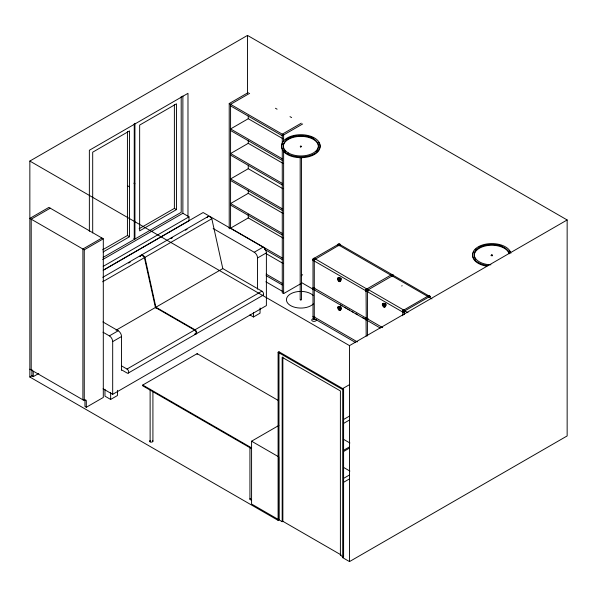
<?xml version="1.0" encoding="UTF-8"?>
<svg xmlns="http://www.w3.org/2000/svg" width="597" height="597" viewBox="0 0 597 597"><rect width="100%" height="100%" fill="white"/><g stroke="black" fill="none" stroke-linecap="round" stroke-linejoin="round"><path stroke-width="0.9" d="M366.192 336.141L366.058 319.731A1.194 0.694 -60 0 1 365.998 319.059L366.207 318.522M367.946 318.716A1.015 0.582 0 0 1 366.625 318.843A1.015 0.582 0 0 1 366.245 318.104L366.058 290.858A1.194 0.694 -60 0 1 365.998 290.187L366.371 289.411A1.045 0.604 -60 0 1 366.954 289L367.416 289.187M313.507 318.597L313.656 317.925M339.536 307.231C340.186 304.642 343.044 309.656 340.551 309.045M300.522 146.175L300.522 146.929M301.537 146.519L300.522 146.855M301.537 157.735L301.507 299.836L300.522 300.075L300.522 299.403M390.968 275.598L391.341 274.896A0.97 0.56 -60 0 1 391.886 274.553L392.289 274.769A1.112 0.642 -60 0 1 392.341 274.948M338.656 245.091L338.939 244.643A0.97 0.56 -60 0 1 339.484 244.3L392.184 274.635M427.661 296.478L427.945 296.03A0.97 0.56 -60 0 1 428.489 295.687L392.96 275.172A0.97 0.56 -60 0 0 392.416 275.515L392.042 276.217A1.112 0.642 -60 0 0 392.005 276.687M428.407 296.91L428.691 296.455A0.97 0.56 -60 0 1 429.236 296.112L429.639 296.328A1.112 0.642 -60 0 1 429.661 296.985M367.058 289.261L367.424 288.985A0.97 0.56 60 0 1 367.976 289.276L368.364 289.888A1.112 0.642 -60 0 1 368.409 290.082M390.916 275.478L391.55 275.053A1.045 0.604 60 0 1 392.139 275.471L392.513 276.239M366.207 289.478L365.968 289.963A1.112 0.642 -60 0 0 365.946 290.635L366.319 290.911M366.207 318.35L365.968 318.835A1.112 0.642 -60 0 0 365.946 319.507L366.319 319.783L365.886 319.499A1.112 0.642 -60 0 1 365.886 318.828L366.282 318.141M300.209 146.496L301.037 146.138L301.537 146.593M301.507 146.616L300.687 146.892M491.234 255.203L491.234 255.665M313.671 258.561L313.574 258.695A1.112 0.642 60 0 0 313.515 258.882M339.156 245.785A1.112 0.642 60 0 0 339.118 245.539L338.745 244.837A0.97 0.56 60 0 0 338.2 244.494L337.798 244.71A1.112 0.642 60 0 0 337.73 245.121M427.549 296.53L427.952 296.313A0.97 0.56 60 0 1 428.497 296.657L428.87 297.358A1.112 0.642 60 0 1 428.907 297.604M314.328 288.105L313.925 288.784A1.112 0.642 -60 0 0 313.903 289.463L314.276 289.739M339.447 277.844C340.686 276.792 342.305 280.217 340.581 280.291M339.387 280.702L339.559 280.56A1.119 0.642 60 0 0 339.506 279.717L339.238 279.239A0.978 0.567 60 0 0 338.521 278.821M339.521 308.067A0.978 0.567 60 0 0 338.798 307.656L338.484 307.851A1.119 0.642 60 0 0 338.536 308.694L338.798 309.171A0.978 0.567 60 0 0 339.521 309.589M384.296 303.47C385.535 302.418 387.147 305.843 385.431 305.918M314.664 318.514L313.835 318.708M391.013 275.336L391.453 275.12A0.97 0.56 60 0 1 391.998 275.404L392.401 276.09M403.818 310.179L404.109 310.082A0.97 0.56 60 0 1 404.662 310.403L404.953 310.843M278.098 520.36L29.85 377.035L29.85 161.063L247.494 35.41L567.15 219.965L567.15 435.937L349.506 561.59L342.708 557.665L342.708 389.595L278.098 352.297L278.098 520.36L278.978 519.845L282.18 521.696L282.859 521.3L340.283 554.456M229.218 228.785L229.218 103.542L248.262 92.55M50.252 208.189L31.208 219.181L31.208 369.968M249.621 93.333L230.576 104.333L230.576 228.151L282.269 257.994M282.993 138.78L248.262 118.728L230.576 128.937L282.269 158.78M282.993 163.384L248.262 143.332L230.576 153.548L282.269 183.391M101.945 238.031L82.901 249.024L82.901 399.811L83.595 399.408M301.313 123.176L282.269 134.176L282.269 144.034M103.303 238.815L48.894 207.398L29.85 218.398L84.259 249.807L103.303 238.815L103.303 397.453L86.311 407.266L84.953 406.482L84.953 400.199A1.925 1.112 -60 0 0 84.908 399.818M229.218 103.542L283.627 134.959L302.672 123.967M102.602 249.83L127.43 235.494L129.542 236.71L129.542 130.915L92.692 152.19L92.692 232.927M139.138 228.733L174.384 208.383L176.488 209.599L176.488 103.811L139.646 125.086L139.646 230.875L176.488 209.599M103.102 251.971L129.542 236.71M282.993 188.779L248.262 168.727L230.576 178.936L282.269 208.778M103.139 257.389L134.25 239.427L134.25 123.683M133.907 238.449L134.929 239.039L181.197 212.323L181.197 96.572M102.699 259.583L182.876 213.293L189.003 216.823L189.003 220.756L103.214 270.284M103.214 266.359L189.003 216.823M103.348 270.142L203.137 212.532L263.083 247.143A4.679 2.701 60 0 1 266.389 252.874L266.389 305.597L112.684 394.341L103.072 388.789M102.774 277.336L140.549 255.531M141.034 255.247L207.935 216.629M282.993 213.39L248.262 193.338L230.576 203.547L282.269 233.39M128.609 263.061L130.213 262.128M170.973 238.599L172.585 237.666M185.48 230.226L187.092 229.293M102.632 281.791L144.429 257.658L155.414 307.492L194.518 330.066A2.403 1.388 60 0 1 196.219 333.014A2.403 1.388 60 0 1 194.518 333.999M140.34 256.285A3.91 2.254 60 0 1 144.914 257.382L211.816 218.756L222.8 268.59L261.904 291.164A2.403 1.388 60 0 1 263.59 293.851A2.403 1.388 60 0 1 262.344 295.284M230.576 228.151L248.262 217.942L282.993 237.994M29.85 377.035L32.268 375.64M31.902 369.565L31.902 375.849L33.26 376.64L38.812 373.431M116.034 330.231L155.414 307.492M222.8 268.59L155.899 307.216L195.003 329.79A2.403 1.388 60 0 1 196.689 332.469A2.403 1.388 60 0 1 195.443 333.902M102.975 332.193L109.37 335.88L118.213 330.775A4.679 2.701 60 0 1 121.527 336.514L121.527 370.386L122.019 370.103L127.004 372.976A2.403 1.388 60 0 0 128.706 371.998A2.403 1.388 60 0 0 127.004 369.05L121.415 365.827M213.159 228.532L254.24 252.247L263.083 247.143M112.684 394.341L112.684 341.618L121.527 336.514M257.546 289.105L257.546 257.979L266.389 252.874M314.477 258.098L337.895 244.576M338.686 245.591A1.194 0.694 -60 0 1 338.76 245.322L339.215 244.606A1.045 0.604 -60 0 1 339.805 244.345L339.969 244.389A1.015 0.582 0 0 1 338.357 244.777A1.015 0.582 0 0 1 338.656 243.785A1.015 0.582 0 0 1 340.006 244.427L340.342 244.36M127.004 369.05L194.518 330.066M195.003 329.79L261.904 291.164M128.206 373.095L195.719 334.119M196.204 333.835L263.105 295.216M29.85 369.185L84.259 400.594L84.953 400.199A1.925 1.112 -60 0 1 86.311 400.983L86.311 407.266M302.672 274.747L301.978 275.15A1.925 1.112 -60 0 0 301.298 275.754M282.269 148.646L282.269 292.814L283.627 293.597L300.619 283.791M104.968 389.259L104.968 396.169L110.639 399.445L117.445 395.52L117.445 390.334M249.919 314.932L253.471 316.985L260.046 313.186L260.046 308.007M251.576 448.653L142.75 385.834L142.75 385.043L197.159 353.633L278.575 400.632M339.268 279.956L338.514 279.523L339.32 280.053M341.036 278.508L340.059 279.068L340.32 279.769M365.834 291.045L366.274 290.873M339.835 306.537L338.865 307.104L339.574 307.156M338.745 308.38C340.79 309.134 338.141 308.776 338.999 308.231M339.753 308.791L339.753 308.664A0.978 0.567 60 0 1 339.768 309.433M278.098 352.297L278.978 351.782L343.596 389.087L343.596 557.15L342.708 557.665M401.699 285.985L402.154 285.724M384.378 305.56L383.364 305.276L383.625 305M385.169 305.395L384.908 304.694L385.886 304.134M384.378 305.433L383.364 305.276M428.661 297.604A1.112 0.642 -60 0 1 428.713 297.358L429.094 296.664A0.97 0.56 -60 0 1 429.646 296.343L430.094 296.172M29.85 161.063L349.506 345.618L567.15 219.965M251.576 441.198L278.777 456.899L278.777 519.733L251.576 504.025L251.576 441.198L278.881 425.43M342.342 388.789L349.573 384.617M342.708 389.595L343.596 389.087M343.842 419.333L349.469 416.087M343.656 423.37L349.155 420.198M343.656 450.272L349.155 447.093M343.656 451.451L349.155 448.272M343.656 478.346L349.155 475.175M343.842 482.167L349.469 478.921M282.18 521.696L282.18 357.319L340.394 390.931L340.394 555.307L341.074 554.912M313.649 318.805C312.231 319.776 315.806 319.791 314.388 318.805M491.346 255.195L491.824 255.083M492.294 255.665L491.644 255.77M492.159 255.807L492.406 255.203M339.671 309.53L339.469 309.619A0.978 0.567 60 0 1 338.745 309.201M383.214 304.507L383.364 304.455A0.978 0.567 60 0 1 384.087 304.866L384.401 305.313M384.289 306.298L384.087 306.38A0.978 0.567 60 0 1 383.364 305.97L383.102 305.492A0.978 0.567 60 0 1 383.117 304.761M403.662 310.164L403.826 310.112A1.045 0.604 60 0 1 404.415 310.373L404.87 311.089M339.992 281.441L340.708 280.851A2.224 1.284 60 0 0 340.626 279.478L339.797 278.135A1.933 1.119 60 0 0 338.708 277.598L337.992 278.195A2.224 1.284 60 0 0 337.917 278.598M384.841 307.067L385.558 306.477A2.224 1.284 60 0 0 385.475 305.104L384.647 303.761M300.687 146.22L301.194 146.258M338.917 245.785A1.112 0.642 -60 0 1 338.962 245.539L339.342 244.845A0.97 0.56 -60 0 1 339.894 244.524L340.283 244.77A1.112 0.642 -60 0 1 340.335 244.957M366.827 288.955L367.215 289.202M367.394 291.53L367.021 291.261A1.112 0.642 -60 0 1 367.043 290.582L367.446 289.896A0.97 0.56 -60 0 1 367.998 289.612L368.379 289.955A1.112 0.642 60 0 1 368.439 290.433M403.684 310.156L403.527 310.127A0.97 0.56 -60 0 0 402.975 310.41L402.572 311.097A1.112 0.642 -60 0 0 402.55 311.768L402.923 312.044A0.97 0.56 -60 0 0 403.288 311.91M314.694 316.723A0.97 0.56 -60 0 0 314.328 316.97L313.925 317.656A1.112 0.642 -60 0 0 313.903 318.335L314.276 318.604A0.97 0.56 -60 0 0 314.641 318.477M491.995 255.016L492.495 255.471M366.334 291.052L314.276 261.008L314.276 288.15L366.192 318.126M366.334 319.925L314.276 289.881L314.276 317.022L357.409 341.924M492.294 255.195L491.48 255.053L491.167 255.576M275.463 108.258L277.083 109.191M290 116.654L291.62 117.579M230.576 105.9L282.269 135.743M230.576 130.512L282.269 160.354M230.576 155.116L282.269 184.958M230.576 180.51L282.269 210.353M431.944 298.888L428.758 297.045L404.796 310.88L407.982 312.724M230.576 205.114L282.269 234.957M264.501 249.307L282.269 259.568M266.031 253.598L282.993 263.389M133.907 183.189L134.929 183.779M382.699 327.656L367.431 318.843L367.431 291.702L402.788 312.112L402.788 315.731M340.559 304.873L342.156 305.791M344.544 307.171L346.141 308.097M347.738 309.015L349.335 309.94M351.73 311.321L353.32 312.238M355.715 313.619L357.312 314.544M362.894 317.768L364.491 318.686M301.575 282.605L312.873 289.135M127.43 185.674L129.542 186.891M266.113 274.06L282.269 283.388M266.113 275.635L282.269 284.956M265.859 281.769L282.821 291.56M314.119 318.574L355.752 342.618M343.476 439.288L349.879 442.981M102.908 321.94L118.213 330.775M343.476 467.361L349.879 471.055M142.75 385.043L251.576 447.869M340.394 555.307L343.596 557.15M380.274 328.051L367.431 320.574L367.431 335.954M428.437 297.41A1.194 0.694 -60 0 1 428.512 297.134L428.967 296.425A1.045 0.604 -60 0 1 429.556 296.157L430.034 296.582A1.112 0.642 -60 0 1 430.086 297M366.11 290.851L365.886 290.627A1.112 0.642 -60 0 1 365.886 289.955L366.282 289.269A0.97 0.56 -60 0 1 366.849 288.955L390.811 275.135L339.006 245.233L315.119 259.277M404.908 310.88L404.624 310.761A0.97 0.56 -60 0 0 404.079 311.044L403.676 311.731A1.112 0.642 -60 0 0 403.654 312.41L404.027 312.679A0.97 0.56 -60 0 0 404.199 312.649M338.559 280.515L338.895 280.911A1.933 1.119 60 0 0 339.268 281.209M393.259 275.254L393.363 275.389A1.112 0.642 -60 0 1 393.386 276.038M384.087 304.866L384.356 305.343A0.978 0.567 60 0 1 384.334 306.074M383.416 305.94L383.155 305.463A1.119 0.642 60 0 1 383.155 304.589M339.29 279.209L339.559 279.687M339.469 308.104L339.73 308.574M338.506 308.918L339.126 309.768A1.933 1.119 60 0 0 340.215 310.298L340.932 309.709A2.224 1.284 60 0 0 340.857 308.336L340.021 306.992A1.933 1.119 60 0 0 338.932 306.455L338.215 307.052A2.224 1.284 60 0 0 338.171 307.925M367.289 289.261L314.664 258.561A1.045 0.604 60 0 0 314.261 258.314M314.806 259.277L314.522 258.822A0.97 0.56 60 0 0 313.977 258.479M429.847 296.321L429.93 296.5A1.194 0.694 -60 0 1 429.937 296.978M340.096 244.509L340.178 244.68A1.194 0.694 -60 0 1 340.186 245.166M338.283 280.06L338.066 279.56A2.224 1.284 60 0 1 337.947 279.06M144.914 257.382L156.198 308.582M404.266 312.768L404.266 314.574M349.506 345.618L349.506 561.59M313.007 259.635L313.007 316.582M300.187 157.735L300.187 299.739M283.627 134.959L283.627 141.452M283.627 150.728L283.627 293.597M282.859 356.931L282.859 521.3M278.978 351.782L278.978 519.845M253.471 312.664L253.471 316.985M249.934 447.422L249.934 499.099M248.262 115.967L248.262 118.728M248.262 140.571L248.262 143.332M248.262 165.063L248.262 168.727M248.262 190.57L248.262 193.338M248.262 214.256L248.262 217.942M247.494 35.41L247.494 93.125M197.159 353.633L197.159 354.417M187.98 216.233L187.98 93.333L89.363 150.265L89.363 231.27M182.876 95.975L182.876 213.293M174.384 104.453L174.384 208.383M152.914 391.363L152.914 441.198M150.123 389.266L150.123 441.862A1.634 0.948 0 0 0 152.436 441.862A1.634 0.948 0 0 0 152.436 440.526M134.929 123.295L134.929 239.039M127.43 131.534L127.43 235.494M110.639 392.535L110.639 399.445M84.259 249.807L84.259 400.594M33.26 371.252L33.26 376.64M486.839 266.202A19.238 11.104 0 0 1 472.951 253.3M473.242 252.598A19.238 11.104 0 0 1 474.048 251.225M475.16 249.919A19.238 11.104 0 0 1 476.257 248.942M478.943 247.218A19.238 11.104 0 0 1 481.346 246.158M482.204 245.852A19.238 11.104 0 0 1 490.144 244.404M493.495 244.404A19.238 11.104 0 0 1 501.435 245.852M509.069 250.553A19.238 11.104 0 0 1 510.398 252.598M488.473 265.62A19.238 11.104 0 0 1 472.637 253.874A19.238 11.104 0 0 1 491.264 243.583A19.238 11.104 0 0 1 510.89 253.24M490.906 264.814A17.567 10.142 0 0 1 474.257 254.628A17.567 10.142 0 0 1 491.107 244.554A17.567 10.142 0 0 1 509.316 253.807M475.593 259.277A17.567 10.142 0 0 1 486.174 245.792A17.567 10.142 0 0 1 508.786 252.77M318.634 142.347A19.238 11.104 0 0 1 302.119 157.675A19.238 11.104 0 0 1 282.277 143.72M285.911 139.601A19.238 11.104 0 0 1 287.261 138.743M287.985 138.34A19.238 11.104 0 0 1 291.239 136.974M291.97 136.743A19.238 11.104 0 0 1 295.881 135.87M299.187 135.526A19.238 11.104 0 0 1 303.373 135.586M305.843 135.87A19.238 11.104 0 0 1 313.738 138.34M313.358 303.903A14.425 8.328 0 0 1 291.59 306.119A14.425 8.328 0 0 1 291.59 293.358A14.425 8.328 0 0 1 313.358 295.575M283.568 148.28A17.567 10.142 0 0 1 300.858 136.377A17.567 10.142 0 0 1 318.156 148.28M317.828 149.138A17.567 10.142 0 0 1 316.074 151.586M285.65 151.586A17.567 10.142 0 0 1 283.896 149.138M338.059 245.031A1.015 0.582 0 0 1 338.909 244.248M339.432 244.3A1.015 0.582 0 0 1 339.835 244.494M340.014 244.777A1.015 0.582 0 0 1 340.006 244.927M314.791 316.895A1.015 0.582 0 0 1 313.477 317.022A1.015 0.582 0 0 1 313.097 316.283M314.791 288.023A1.015 0.582 0 0 1 313.477 288.15A1.015 0.582 0 0 1 313.097 287.411M314.365 260.128A1.015 0.582 0 0 1 313.365 260.031M313.186 259.919A1.015 0.582 0 0 1 313.097 259.337M314.432 318.492A1.09 0.627 0 0 1 313.149 318.291A1.09 0.627 0 0 1 313.149 317.529M314.358 258.262A0.97 0.56 60 0 1 314.91 258.583L314.873 258.941A0.97 0.56 -60 0 0 314.328 259.232L313.925 259.911A1.112 0.642 -60 0 0 313.903 260.59L314.276 260.867A0.97 0.56 -60 0 0 314.455 260.829M314.88 289.418A1.09 0.627 0 0 1 313.35 289.538A1.09 0.627 0 0 1 313.149 288.657M314.432 258.255A1.015 0.582 0 0 1 314.791 259.158A1.015 0.582 0 0 1 313.186 259.12A1.015 0.582 0 0 1 313.664 258.232M314.432 260.747A1.09 0.627 0 0 1 313.149 260.553A1.09 0.627 0 0 1 313.149 259.785M313.671 258.859A1.194 0.694 60 0 1 313.701 258.635M367.819 318.514A0.97 0.56 -60 0 0 367.446 318.768L367.043 319.455A1.112 0.642 -60 0 0 367.021 320.126L367.394 320.402A0.97 0.56 -60 0 0 367.573 320.373M367.752 291.067A1.015 0.582 0 0 1 366.521 291.037M366.215 290.791A1.015 0.582 0 0 1 366.17 290.493M368.036 291.239A1.09 0.627 0 0 1 366.506 291.358A1.09 0.627 0 0 1 366.297 290.478M392.289 276.478A1.112 0.642 60 0 0 392.244 276.232L391.848 275.538A0.97 0.56 60 0 0 391.304 275.224L391.139 275.247A1.194 0.694 60 0 0 391.02 275.426M367.588 320.313A1.09 0.627 0 0 1 366.304 320.111A1.09 0.627 0 0 1 366.297 319.35M367.752 319.007A1.015 0.582 0 0 1 366.521 318.985A1.015 0.582 0 0 1 366.245 318.291M429.579 296.306A1.015 0.582 0 0 1 429.534 297.022M393.065 276.03A1.09 0.627 0 0 1 393.207 276.172M404.184 312.567A1.09 0.627 0 0 1 402.684 311.903M403.856 311.977A1.015 0.582 0 0 1 402.938 311.731M403.908 310.35A0.97 0.56 60 0 1 404.273 310.641M316.231 319.723A2.298 1.336 0.4 0 1 314.41 321.373A2.298 1.336 0.4 0 1 311.731 320.164A2.298 1.336 0.4 0 1 314.015 318.723M339.29 280.724A0.978 0.567 60 0 1 338.574 280.314L338.305 279.836A0.978 0.567 60 0 1 338.32 279.105M382.916 305.186A2.224 1.284 60 0 1 382.841 303.821L383.55 303.224A1.933 1.119 60 0 1 384.647 303.761M384.11 306.836A1.933 1.119 60 0 1 383.744 306.537M338.798 307.806A0.978 0.567 60 0 1 339.521 308.224M150.123 441.862A1.634 0.948 0 0 1 150.123 440.526M251.576 500.04A1.634 0.948 0 0 1 250.061 499.458A1.634 0.948 0 0 1 250.419 498.428M207.241 217.659A3.91 2.254 60 0 1 207.398 217.226M207.629 216.883A3.91 2.254 60 0 1 211.816 218.756M109.37 335.88A4.679 2.701 60 0 1 112.684 341.618M139.862 256.561A3.91 2.254 60 0 1 144.429 257.658M254.24 252.247A4.679 2.701 60 0 1 257.546 257.979M337.738 278.12L337.574 278.433A2.224 1.284 60 0 0 337.656 279.806L338.484 281.15A1.933 1.119 60 0 0 339.574 281.68L340.29 281.09A2.224 1.284 60 0 0 340.208 279.717L339.38 278.374A1.933 1.119 60 0 0 338.29 277.844L337.738 278.12M337.962 306.977L337.798 307.291A2.224 1.284 60 0 0 337.88 308.664L338.708 310.007A1.933 1.119 60 0 0 339.805 310.544L340.514 309.947A2.224 1.284 60 0 0 340.439 308.582L339.611 307.231A1.933 1.119 60 0 0 338.514 306.701L337.962 306.977M382.587 303.746L382.423 304.06A2.224 1.284 60 0 0 382.498 305.433L383.334 306.776A1.933 1.119 60 0 0 384.423 307.306L385.14 306.716A2.224 1.284 60 0 0 385.058 305.343L384.229 304A1.933 1.119 60 0 0 383.14 303.463L382.587 303.746M392.199 275.933L368.416 289.664L403.766 310.074L427.549 296.343L392.199 275.933M287.261 153.66A19.238 11.104 0 0 0 319.44 148.683A19.238 11.104 0 0 0 295.881 135.079A19.238 11.104 0 0 0 287.261 153.66M288.441 152.981A17.567 10.142 0 0 0 317.828 148.437A17.567 10.142 0 0 0 296.313 136.012A17.567 10.142 0 0 0 288.441 152.981M366.521 289.926A1.015 0.582 0 0 0 368.162 289.575A1.015 0.582 0 0 0 366.819 288.926A1.015 0.582 0 0 0 366.521 289.926M391.55 275.486A1.015 0.582 0 0 0 393.199 275.135A1.015 0.582 0 0 0 391.848 274.486A1.015 0.582 0 0 0 391.55 275.486M428.109 296.597A1.015 0.582 0 0 0 429.75 296.246A1.015 0.582 0 0 0 428.407 295.597A1.015 0.582 0 0 0 428.109 296.597M403.117 311.052A1.015 0.582 0 0 0 404.759 310.694A1.015 0.582 0 0 0 403.415 310.052A1.015 0.582 0 0 0 403.117 311.052"/></g></svg>
